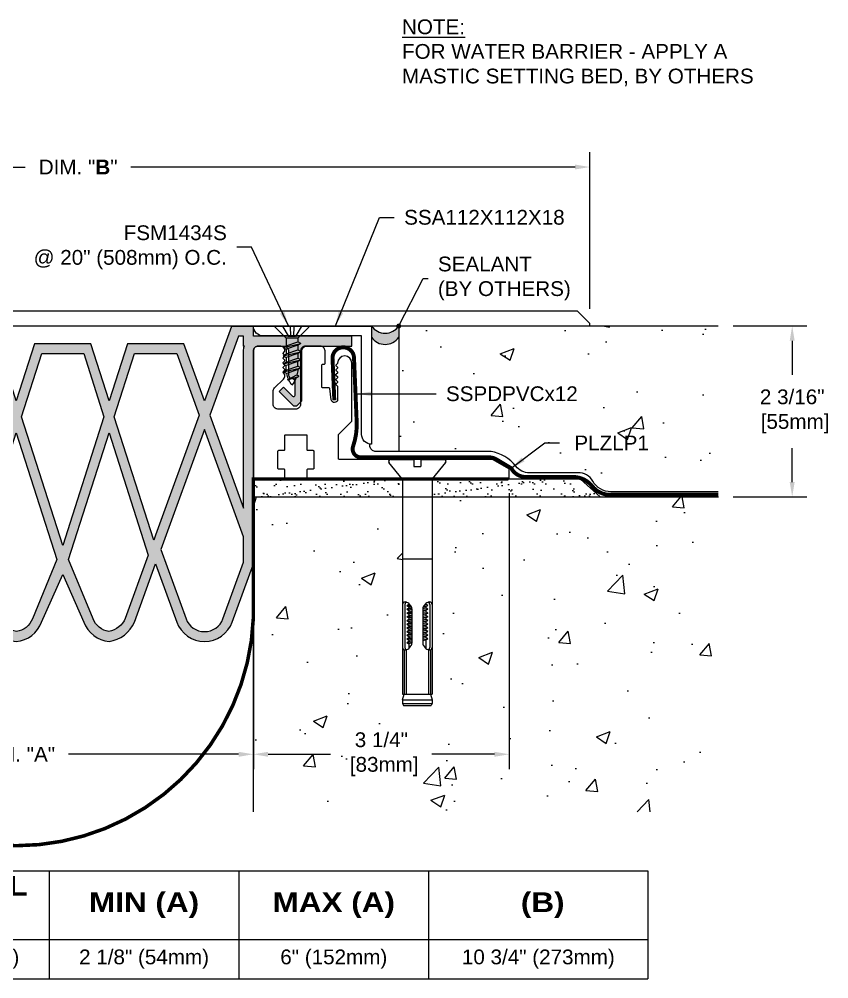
# Model space of a CAD drawing. Header units: inches. Extents: x -1.1 to 43.2, y -8.3 to 4.1.
# Drawn here: x 8.95 to 19.24, y -8.29 to 3.89 of the extents above; entities that cross this region are included whole.
import ezdxf

# ---------------------------------------------------------------- set-up
doc = ezdxf.new("R2010")
doc.units = ezdxf.units.IN
doc.header["$MEASUREMENT"] = 0
for name, color, linetype in [('Anchors', 4, 'Continuous'), ('Conditions', 1, 'Continuous'), ('Dimensions', 3, 'Continuous'), ('Fillers', 2, 'Continuous'), ('Metals', 7, 'Continuous'), ('Seal', 5, 'Continuous'), ('Text', 2, 'Continuous')]:
    doc.layers.add(name, color=color, linetype=linetype)
doc.styles.add('ARIAL', font='arial.ttf')
doc.styles.add('Arial Bold', font='')
doc.styles.get('Arial Bold').set_extended_font_data('Arial Black')
doc.dimstyles.new('ARIAL', dxfattribs={"dimtxt": 0.1875, "dimasz": 0.1875, "dimexe": 0.1875, "dimexo": 0.1875, "dimgap": 0.1875, "dimtad": 0, "dimtih": 1, "dimtoh": 1, "dimdec": 4, "dimzin": 0, "dimdsep": 46, "dimlunit": 4, "dimtxsty": 'ARIAL', "dimcen": 0.1875, "dimadec": 0, "dimazin": 0, "dimtfac": 1, "dimtdec": 4, "dimtofl": 0, "dimtmove": 0, "dimatfit": 3, "dimfxl": 0, "dimfrac": 2, "dimtolj": 1, "dimtzin": 0, "dimarcsym": 0})
pattern_1 = [(37.5, (-22.60436, -6.20877), (-0.00629934, 0.1926824), [0, -0.152, 0, -0.17, 0, -0.1625]), (7.5, (-22.60436, -6.20877), (0.1769777, 0.2822146), [0, -0.082, 0, -0.137, 0, -0.0525]), (327.5, (-22.72736, -6.20877), (0.3114142, 0.0005659), [0, -0.05, 0, -0.18, 0, -0.235]), (317.5, (-22.72736, -6.20877), (0.3006127, 0.0877676), [0, -0.025, 0, -0.118, 0, -0.135])]

# ---------------------------------------------------------------- blocks, each defined once
blk = doc.blocks.new('PLZLP1')
blk.add_lwpolyline([(1.247, 0.73, 0.198912), (1.25, 0.737), (1.25, 1.473, 1), (1.07, 1.473, -0.198912), (1.067, 1.466), (1.051, 1.45, 0.414214), (1.051, 1.436), (1.067, 1.42, -0.198912), (1.07, 1.413, -0.198912), (1.067, 1.406), (1.051, 1.39, 0.414214), (1.051, 1.376), (1.067, 1.36, -0.198912), (1.07, 1.353, -0.198912), (1.067, 1.346), (1.051, 1.33, 0.414214), (1.051, 1.316), (1.067, 1.3, -0.198912), (1.07, 1.293, -0.198912), (1.067, 1.286), (1.051, 1.27, 0.414214), (1.051, 1.256), (1.067, 1.24, -0.198912), (1.07, 1.233, -0.198912), (1.067, 1.226), (1.051, 1.21, 0.414214), (1.051, 1.196), (1.067, 1.18, -0.198912), (1.07, 1.173), (1.07, 1.01, -0.93609), (0.99, 1.005), (0.971, 1.149, 0.376062), (0.961, 1.158), (0.88, 1.158, -0.414214), (0.87, 1.168), (0.87, 1.448, -0.414214), (0.88, 1.458), (0.9, 1.458, 0.414214), (0.91, 1.468), (0.91, 1.626, 0.414214), (0.847, 1.688), (0.662, 1.688, 0.414214), (0.6, 1.626), (0.6, 0.951, -0.414214), (0.537, 0.888), (0.312, 0.888, -0.414214), (0.25, 0.951), (0.25, 1.112, -0.198912), (0.268, 1.156), (0.382, 1.27, 0.198912), (0.4, 1.314), (0.4, 1.326, 0.198912), (0.397, 1.333), (0.381, 1.348, -0.414214), (0.381, 1.363), (0.397, 1.378, 0.198912), (0.4, 1.386, 0.198912), (0.397, 1.393), (0.381, 1.408, -0.414214), (0.381, 1.423), (0.397, 1.438, 0.198912), (0.4, 1.446, 0.198912), (0.397, 1.453), (0.381, 1.468, -0.414214), (0.381, 1.483), (0.397, 1.498, 0.198912), (0.4, 1.506, 0.198912), (0.397, 1.513), (0.381, 1.528, -0.414214), (0.381, 1.543), (0.397, 1.558, 0.198912), (0.4, 1.566, 0.198912), (0.397, 1.573), (0.381, 1.588, -0.414214), (0.381, 1.603), (0.397, 1.618, 0.198912), (0.4, 1.626, 0.414214), (0.337, 1.688), (0.062, 1.688, 0.414214), (0, 1.626), (0, 0.01, 0.414214), (0.01, 0), (0.39, 0, 0.414214), (0.4, 0.01), (0.4, 0.115, 0.414214), (0.39, 0.125), (0.322, 0.125, -0.414214), (0.312, 0.135), (0.312, 0.355, -0.414214), (0.322, 0.365), (0.39, 0.365, 0.414214), (0.4, 0.375), (0.4, 0.553, -0.414214), (0.41, 0.563), (0.67, 0.563, -0.414214), (0.68, 0.553), (0.68, 0.375, 0.414214), (0.69, 0.365), (0.757, 0.365, -0.414214), (0.767, 0.355), (0.767, 0.135, -0.414214), (0.757, 0.125), (0.69, 0.125, 0.414214), (0.68, 0.115), (0.68, 0.01, 0.414214), (0.69, 0), (3.24, 0, 0.414214), (3.25, 0.01), (3.25, 0.119, 0.267949), (3.245, 0.128), (3.036, 0.249, 0.131652), (3.031, 0.25), (1.09, 0.25, -0.414214), (1.08, 0.26), (1.08, 0.558, -0.198912), (1.083, 0.565)], format="xyb", close=True)
blk = doc.blocks.new('SSSA38278')
for p, q in [((-0.341, 0), (-0.045, 0)), ((-0.045, 0), (-0.045, -0.09)), ((0.045, 0), (0.341, 0)), ((0.045, 0), (0.045, -0.09)), ((-0.191, -0.246), (-0.36, -0.039)), ((-0.045, -0.09), (0.045, -0.09)), ((0.191, -0.246), (0.36, -0.039)), ((-0.187, -0.256), (-0.187, -2.982)), ((0.188, -0.256), (0.188, -2.982)), ((-0.187, -1.262), (0.188, -1.262)), ((-0.157, -1.843), (-0.157, -2.387)), ((-0.135, -1.857), (-0.108, -1.84)), ((-0.135, -1.857), (-0.089, -1.849)), ((-0.135, -1.857), (-0.108, -1.873)), ((-0.135, -1.904), (-0.108, -1.887)), ((-0.135, -1.904), (-0.071, -1.893)), ((-0.135, -1.904), (-0.108, -1.92)), ((-0.135, -1.951), (-0.108, -1.934)), ((-0.135, -1.951), (-0.07, -1.94)), ((-0.108, -1.83), (-0.108, -1.84)), ((-0.108, -1.84), (-0.098, -1.838)), ((-0.078, -1.867), (-0.108, -1.873)), ((-0.108, -1.873), (-0.108, -1.887)), ((-0.108, -1.887), (-0.073, -1.88)), ((-0.07, -1.912), (-0.108, -1.92)), ((-0.108, -1.92), (-0.108, -1.934)), ((-0.108, -1.934), (-0.07, -1.926)), ((-0.07, -1.896), (-0.07, -2.334)), ((0.071, -1.895), (0.108, -1.887)), ((0.071, -1.896), (0.071, -2.334)), ((0.071, -1.915), (0.135, -1.904)), ((0.071, -1.915), (0.135, -1.904)), ((0.108, -1.92), (0.071, -1.928)), ((0.071, -1.942), (0.108, -1.934)), ((0.108, -1.873), (0.072, -1.881)), ((0.078, -1.867), (0.135, -1.857)), ((0.093, -1.844), (0.108, -1.84)), ((0.108, -1.83), (0.108, -1.84)), ((0.135, -1.857), (0.108, -1.84)), ((0.135, -1.857), (0.108, -1.873)), ((0.108, -1.873), (0.108, -1.887)), ((0.135, -1.904), (0.108, -1.887)), ((0.135, -1.904), (0.108, -1.92)), ((0.108, -1.92), (0.108, -1.934)), ((0.135, -1.951), (0.108, -1.934)), ((0.158, -1.843), (0.158, -2.387)), ((-0.135, -1.951), (-0.108, -1.967)), ((-0.135, -1.998), (-0.108, -1.981)), ((-0.135, -1.998), (-0.07, -1.986)), ((-0.135, -1.998), (-0.108, -2.014)), ((-0.135, -2.044), (-0.108, -2.028)), ((-0.135, -2.044), (-0.07, -2.033)), ((-0.135, -2.044), (-0.108, -2.061)), ((-0.07, -1.959), (-0.108, -1.967)), ((-0.108, -1.967), (-0.108, -1.981)), ((-0.108, -1.981), (-0.07, -1.973)), ((-0.07, -2.006), (-0.108, -2.014)), ((-0.108, -2.014), (-0.108, -2.028)), ((-0.108, -2.028), (-0.07, -2.02)), ((-0.07, -2.053), (-0.108, -2.061)), ((-0.108, -2.061), (-0.108, -2.075)), ((-0.108, -2.075), (-0.07, -2.067)), ((0.071, -1.962), (0.135, -1.951)), ((0.108, -1.967), (0.071, -1.975)), ((0.071, -1.989), (0.108, -1.981)), ((0.071, -2.009), (0.135, -1.998)), ((0.108, -2.014), (0.071, -2.022)), ((0.071, -2.036), (0.108, -2.028)), ((0.071, -2.056), (0.135, -2.044)), ((0.108, -2.061), (0.071, -2.069)), ((0.135, -1.951), (0.108, -1.967)), ((0.108, -1.967), (0.108, -1.981)), ((0.135, -1.998), (0.108, -1.981)), ((0.135, -1.998), (0.108, -2.014)), ((0.108, -2.014), (0.108, -2.028)), ((0.135, -2.044), (0.108, -2.028)), ((0.135, -2.044), (0.108, -2.061)), ((0.108, -2.061), (0.108, -2.075)), ((-0.135, -2.091), (-0.108, -2.075)), ((-0.135, -2.091), (-0.07, -2.08)), ((-0.135, -2.091), (-0.108, -2.108)), ((-0.135, -2.138), (-0.108, -2.122)), ((-0.135, -2.138), (-0.07, -2.127)), ((-0.135, -2.138), (-0.108, -2.155)), ((-0.135, -2.185), (-0.108, -2.169)), ((-0.135, -2.185), (-0.07, -2.174)), ((-0.135, -2.185), (-0.108, -2.202)), ((-0.07, -2.1), (-0.108, -2.108)), ((-0.108, -2.108), (-0.108, -2.122)), ((-0.108, -2.122), (-0.07, -2.114)), ((-0.07, -2.147), (-0.108, -2.155)), ((-0.108, -2.155), (-0.108, -2.169)), ((-0.108, -2.169), (-0.07, -2.16)), ((0.071, -2.083), (0.108, -2.075)), ((0.071, -2.103), (0.135, -2.091)), ((0.108, -2.108), (0.071, -2.116)), ((0.071, -2.13), (0.108, -2.122)), ((0.071, -2.149), (0.135, -2.138)), ((0.108, -2.155), (0.071, -2.163)), ((0.071, -2.177), (0.108, -2.169)), ((0.071, -2.196), (0.135, -2.185)), ((0.135, -2.091), (0.108, -2.075)), ((0.135, -2.091), (0.108, -2.108)), ((0.108, -2.108), (0.108, -2.122)), ((0.135, -2.138), (0.108, -2.122)), ((0.135, -2.138), (0.108, -2.155)), ((0.108, -2.155), (0.108, -2.169)), ((0.135, -2.185), (0.108, -2.169)), ((0.135, -2.185), (0.108, -2.202)), ((-0.135, -2.232), (-0.108, -2.215)), ((-0.135, -2.232), (-0.07, -2.221)), ((-0.135, -2.232), (-0.108, -2.248)), ((-0.135, -2.279), (-0.108, -2.262)), ((-0.135, -2.279), (-0.07, -2.268)), ((-0.135, -2.279), (-0.108, -2.295)), ((-0.135, -2.326), (-0.108, -2.309)), ((-0.135, -2.326), (-0.07, -2.315)), ((-0.07, -2.193), (-0.108, -2.202)), ((-0.108, -2.202), (-0.108, -2.215)), ((-0.108, -2.215), (-0.07, -2.207)), ((-0.07, -2.24), (-0.108, -2.248)), ((-0.108, -2.248), (-0.108, -2.262)), ((-0.108, -2.262), (-0.07, -2.254)), ((-0.07, -2.287), (-0.108, -2.295)), ((-0.108, -2.295), (-0.108, -2.309)), ((-0.108, -2.309), (-0.07, -2.301)), ((0.108, -2.202), (0.071, -2.21)), ((0.071, -2.224), (0.108, -2.215)), ((0.071, -2.243), (0.135, -2.232)), ((0.108, -2.248), (0.071, -2.257)), ((0.071, -2.27), (0.108, -2.262)), ((0.071, -2.29), (0.135, -2.279)), ((0.108, -2.295), (0.071, -2.303)), ((0.108, -2.202), (0.108, -2.215)), ((0.135, -2.232), (0.108, -2.215)), ((0.135, -2.232), (0.108, -2.248)), ((0.108, -2.248), (0.108, -2.262)), ((0.135, -2.279), (0.108, -2.262)), ((0.135, -2.279), (0.108, -2.295)), ((0.108, -2.295), (0.108, -2.401)), ((-0.166, -2.42), (-0.166, -2.982)), ((-0.143, -2.42), (-0.143, -2.982)), ((-0.135, -2.326), (-0.108, -2.342)), ((-0.07, -2.334), (-0.108, -2.342)), ((-0.108, -2.342), (-0.108, -2.401)), ((0.143, -2.42), (0.143, -2.982)), ((0.166, -2.42), (0.166, -2.982)), ((-0.187, -3.053), (-0.168, -2.982)), ((-0.187, -2.982), (0.188, -2.982)), ((0.168, -2.982), (0.188, -3.053)), ((-0.187, -3.053), (0.188, -3.053)), ((-0.187, -3.053), (-0.187, -3.099)), ((-0.187, -3.099), (0.188, -3.099)), ((-0.187, -3.099), (-0.174, -3.123)), ((-0.174, -3.123), (0.174, -3.123)), ((0.188, -3.099), (0.174, -3.123)), ((0.188, -3.053), (0.188, -3.099))]:
    blk.add_line(p, q)
for centre, radius, start, end in [((-0.341, -0.024), 0.0239, 90, 219.032), ((0.341, -0.024), 0.0239, 320.968, 90), ((-0.202, -0.256), 0.015, 0, 39.1666), ((0.203, -0.256), 0.015, 140.8334, 180), ((-0.159, -1.839), 0.0276, 135, 168.9394), ((-0.159, -1.839), 0.0276, 101.0606, 135), ((-0.155, -1.863), 0.0524, 76.6123, 101.0606), ((-0.129, -1.839), 0.0276, 135, 168.9394), ((-0.129, -1.839), 0.0276, 110.9085, 135), ((-0.161, -1.888), 0.0783, 59.3028, 76.6123), ((-0.179, -1.919), 0.114, 45, 59.3028), ((0.179, -1.919), 0.114, 120.6972, 135), ((0.161, -1.888), 0.0783, 103.3877, 120.6972), ((0.129, -1.839), 0.0276, 45, 69.0915), ((0.155, -1.863), 0.0524, 78.9394, 103.3877), ((0.129, -1.839), 0.0276, 11.0606, 45), ((0.159, -1.839), 0.0276, 45, 78.9394), ((0.159, -1.839), 0.0276, 11.0606, 45), ((-0.135, -1.843), 0.0524, 168.9394, 180), ((-0.105, -1.843), 0.0524, 168.9394, 180), ((-0.179, -1.919), 0.114, 30.6972, 45), ((-0.148, -1.901), 0.0783, 13.3877, 30.6972), ((-0.123, -1.895), 0.0524, 358.2993, 13.3877), ((0.123, -1.895), 0.0524, 166.6123, 181.7007), ((0.148, -1.901), 0.0783, 149.3028, 166.6123), ((0.179, -1.919), 0.114, 135, 149.3028), ((0.105, -1.843), 0.0524, 360, 11.0606), ((0.135, -1.843), 0.0524, 0, 11.0606), ((-0.135, -2.387), 0.0524, 180, 191.0606), ((-0.159, -2.392), 0.0276, 191.0606, 225), ((-0.159, -2.392), 0.0276, 225, 258.9394), ((-0.155, -2.367), 0.0524, 258.9394, 283.3877), ((-0.105, -2.387), 0.0524, 180, 191.0606), ((-0.129, -2.392), 0.0276, 191.0606, 225), ((-0.129, -2.392), 0.0276, 225, 249.0915), ((-0.161, -2.342), 0.0783, 283.3877, 300.6972), ((-0.179, -2.311), 0.114, 300.6972, 315), ((-0.179, -2.311), 0.114, 315, 329.3028), ((-0.148, -2.329), 0.0783, 329.3028, 346.6123), ((-0.123, -2.335), 0.0524, 346.6123, 1.7007), ((0.123, -2.335), 0.0524, 178.2993, 193.3877), ((0.148, -2.329), 0.0783, 193.3877, 210.6972), ((0.179, -2.311), 0.114, 210.6972, 225), ((0.179, -2.311), 0.114, 225, 239.3028), ((0.161, -2.342), 0.0783, 239.3028, 256.6123), ((0.129, -2.392), 0.0276, 290.9085, 315), ((0.155, -2.367), 0.0524, 256.6123, 281.0606), ((0.129, -2.392), 0.0276, 315, 348.9394), ((0.105, -2.387), 0.0524, 348.9394, 0), ((0.159, -2.392), 0.0276, 281.0606, 315), ((0.159, -2.392), 0.0276, 315, 348.9394), ((0.135, -2.387), 0.0524, 348.9394, 360)]:
    blk.add_arc(centre, radius, start, end)
blk = doc.blocks.new('*D4')
at = {"layer": 'Defpoints', "color": 0}
for p in [(15.178, -1.933), (11.928, -3.99), (11.928, -5.437)]:
    blk.add_point(p, dxfattribs=at)
at = {"layer": 'Dimensions', "color": 0, "lineweight": -2}
for p, q in [((15.178, -2.121), (15.178, -5.625)), ((11.928, -4.178), (11.928, -5.625)), ((12.115, -5.437), (12.909, -5.437)), ((14.99, -5.437), (14.196, -5.437))]:
    blk.add_line(p, q, dxfattribs=at)
at = {"layer": 'Dimensions', "color": 0}
for points in [[(12.115, -5.406), (12.115, -5.469), (11.928, -5.437)], [(14.99, -5.406), (14.99, -5.469), (15.178, -5.437)]]:
    blk.add_solid(points, dxfattribs=at)
at = {"layer": 'Dimensions', "color": 0, "insert": (13.553, -5.437), "char_height": 0.1875, "attachment_point": 5, "style": 'ARIAL'}
blk.add_mtext('\\A1;3 1/4"\\P [83mm]', dxfattribs=at)
blk = doc.blocks.new('*D3')
at = {"layer": 'Defpoints', "color": 0}
for p in [(17.833, 0), (18.772, 0), (17.834, -2.168)]:
    blk.add_point(p, dxfattribs=at)
at = {"layer": 'Dimensions', "color": 0, "lineweight": -2}
for p, q in [((18.02, 0), (18.959, 0)), ((18.772, -0.187), (18.772, -0.619)), ((18.772, -1.981), (18.772, -1.549)), ((18.021, -2.168), (18.959, -2.168))]:
    blk.add_line(p, q, dxfattribs=at)
at = {"layer": 'Dimensions', "color": 0}
for points in [[(18.74, -0.187), (18.803, -0.187), (18.772, 0)], [(18.74, -1.981), (18.803, -1.981), (18.772, -2.168)]]:
    blk.add_solid(points, dxfattribs=at)
at = {"layer": 'Dimensions', "color": 0, "insert": (18.772, -1.084), "char_height": 0.1875, "attachment_point": 5, "style": 'ARIAL'}
blk.add_mtext('\\A1;2 3/16"\\P [55mm]', dxfattribs=at)
blk = doc.blocks.new('*D6')
at = {"layer": 'Defpoints', "color": 0}
for p in [(5.905, -2.168), (11.928, -2.168), (5.905, -5.437)]:
    blk.add_point(p, dxfattribs=at)
at = {"layer": 'Dimensions', "color": 0, "lineweight": -2}
for p, q in [((5.905, -2.356), (5.905, -5.625)), ((11.928, -2.356), (11.928, -5.625)), ((6.093, -5.437), (8.251, -5.437)), ((11.74, -5.437), (9.58, -5.437))]:
    blk.add_line(p, q, dxfattribs=at)
at = {"layer": 'Dimensions', "color": 0}
for points in [[(6.093, -5.406), (6.093, -5.469), (5.905, -5.437)], [(11.74, -5.406), (11.74, -5.469), (11.928, -5.437)]]:
    blk.add_solid(points, dxfattribs=at)
at = {"layer": 'Dimensions', "color": 0, "insert": (8.916, -5.437), "char_height": 0.1875, "attachment_point": 5, "style": 'ARIAL'}
blk.add_mtext('\\A1;DIM. "A"', dxfattribs=at)
blk = doc.blocks.new('SSA112X112X18')
blk.add_lwpolyline([(0, 0), (-1.5, 0), (-1.5, -1.5, 0.414214), (-1.375, -1.375), (-1.375, -0.125), (-0.125, -0.125, 0.414214)], format="xyb", close=True)
blk = doc.blocks.new('FSM1434S')
for p, q in [((0.202, 0), (-0.202, 0)), ((-0.122, 0), (-0.046, -0.132)), ((-0.024, 0), (-0.019, -0.132)), ((0.024, 0), (0.019, -0.132)), ((0.122, 0), (0.046, -0.132)), ((-0.209, -0.016), (-0.075, -0.154)), ((0.209, -0.016), (0.075, -0.154)), ((-0.112, -0.221), (-0.075, -0.2)), ((0.113, -0.273), (-0.112, -0.221)), ((-0.112, -0.221), (-0.075, -0.243)), ((-0.075, -0.154), (0.075, -0.154)), ((-0.075, -0.154), (-0.075, -0.2)), ((0.075, -0.251), (-0.075, -0.2)), ((-0.075, -0.243), (-0.075, -0.246)), ((-0.075, -0.243), (-0.075, -0.303)), ((-0.075, -0.243), (0.075, -0.295)), ((-0.046, -0.132), (0.046, -0.132)), ((0.075, -0.154), (0.075, -0.251)), ((-0.112, -0.325), (-0.075, -0.303)), ((0.113, -0.376), (-0.112, -0.325)), ((-0.112, -0.325), (-0.075, -0.346)), ((0.075, -0.354), (-0.075, -0.303)), ((-0.075, -0.346), (0.075, -0.398)), ((-0.075, -0.346), (-0.075, -0.406)), ((0.113, -0.273), (0.075, -0.251)), ((0.113, -0.273), (0.075, -0.295)), ((0.075, -0.295), (0.075, -0.298)), ((0.075, -0.295), (0.075, -0.354)), ((0.113, -0.376), (0.075, -0.354)), ((-0.112, -0.428), (-0.075, -0.406)), ((0.113, -0.479), (-0.112, -0.428)), ((-0.112, -0.428), (-0.075, -0.449)), ((0.075, -0.458), (-0.075, -0.406)), ((-0.075, -0.509), (-0.075, -0.449)), ((-0.075, -0.449), (0.075, -0.501)), ((0.113, -0.376), (0.075, -0.398)), ((0.075, -0.398), (0.075, -0.458)), ((0.113, -0.479), (0.075, -0.458)), ((0.113, -0.479), (0.075, -0.501)), ((-0.112, -0.531), (-0.075, -0.509)), ((0.105, -0.581), (-0.112, -0.531)), ((-0.112, -0.531), (-0.075, -0.553)), ((0.073, -0.56), (-0.075, -0.509)), ((-0.075, -0.553), (0.067, -0.602)), ((0.105, -0.581), (0.067, -0.602)), ((0.105, -0.581), (0.073, -0.56)), ((0.075, -0.524), (0.075, -0.501)), ((-0.089, -0.64), (-0.063, -0.619)), ((0.058, -0.681), (-0.089, -0.64)), ((-0.089, -0.64), (-0.051, -0.661)), ((0.058, -0.681), (-0.063, -0.619)), ((-0.051, -0.661), (0.058, -0.681))]:
    blk.add_line(p, q)
for centre, radius, start, end in [((-0.202, -0.01), 0.0096, 90, 224.3206), ((0.202, -0.01), 0.0096, 315.6794, 90), ((0.298, -0.526), 0.373, 184.1974, 194.4309), ((-0.298, -0.526), 0.373, 336.5004, 348.2654), ((-0.298, -0.526), 0.373, 354.6624, 0.1882), ((0.298, -0.526), 0.373, 201.2487, 216.9667), ((-0.298, -0.526), 0.373, 323.0333, 335.8104)]:
    blk.add_arc(centre, radius, start, end)
blk = doc.blocks.new('Sealant')
blk.add_hatch(color=253).paths.add_polyline_path([(0, 0, -0.522486), (-0.347, 0), (-0.347, -0.143, 0.522486), (0, -0.143)])
for centre in [(-0.174, 0.121), (-0.174, -0.022)]:
    blk.add_arc(centre, 0.211, 214.8271, 325.1729)
blk = doc.blocks.new('*T15')
at = {"layer": 'Conditions', "color": 0, "linetype": 'ByBlock', "lineweight": -2}
for p, q in [((0, 0), (15.462, 0)), ((0, 0), (0, -1.369)), ((3.035, 0), (3.035, -1.369)), ((5.446, 0), (5.446, -1.369)), ((7.856, 0), (7.856, -1.369)), ((10.266, 0), (10.266, -1.369)), ((12.676, 0), (12.676, -1.369)), ((15.462, 0), (15.462, -1.369)), ((0, -0.869), (15.462, -0.869)), ((0, -1.369), (15.462, -1.369))]:
    blk.add_line(p, q, dxfattribs=at)
at = {"layer": 'Conditions', "color": 2, "attachment_point": 5}
for s, insert, char_height, width, style in [('{\\fArial Black|b0|i0|c0|p34;NOMINAL (A)}', (6.651, -0.434), 0.25, 2.29027, 'ARIAL'), ('{\\fArial Black|b0|i0|c0|p34;MODEL}', (1.518, -0.434), 0.25, 2.91527, 'ARIAL'), ('{\\fArial Black|b0|i0|c0|p34;MOVEMENT}', (4.24, -0.434), 0.25, 2.29027, 'ARIAL'), ('{\\fArial Black|b0|i0|c0|p34;MIN (A)}', (9.061, -0.434), 0.25, 2.29027, 'ARIAL'), ('{\\fArial Black|b0|i0|c0|p34;MAX (A)}', (11.471, -0.434), 0.25, 2.29027, 'ARIAL'), (' (B)', (14.069, -0.434), 0.25, 2.66527, 'Arial Bold'), ('SSPD-600-LPP', (1.518, -1.119), 0.1875, 2.91527, 'ARIAL'), ('3 7/8" (98mm)', (4.24, -1.119), 0.1875, 2.29027, 'ARIAL'), ('3 1/2" (89mm)', (6.651, -1.119), 0.1875, 2.29027, 'ARIAL'), ('2 1/8" (54mm)', (9.061, -1.119), 0.1875, 2.29027, 'ARIAL'), ('6" (152mm)', (11.471, -1.119), 0.1875, 2.29027, 'ARIAL'), ('10 3/4" (273mm)', (14.069, -1.119), 0.1875, 2.66527, 'ARIAL')]:
    blk.add_mtext(s, dxfattribs=dict(at, insert=insert, char_height=char_height, width=width, style=style))
blk = doc.blocks.new('SSPD600')
h = blk.add_hatch(color=256)
h.paths.add_polyline_path([(3.314, 0.03), (3.082, -0.694), (2.85, 0.03), (2.134, 0.03), (1.871, -0.694), (1.528, 0.25), (1.25, 0.25), (1.25, 0.125), (0, 0.125), (0, 0), (0.571, 0, -0.414214), (0.634, -0.063), (0.634, -0.697), (0.697, -0.76), (0.742, -0.76), (0.924, -0.578), (0.868, -0.521), (0.75, -0.639, -0.668179), (0.724, -0.629), (0.724, -0.45, -0.414214), (0.764, -0.41, 0.414214), (0.804, -0.37), (0.804, -0.063, -0.414214), (0.867, 0), (1.187, 0, -0.414214), (1.25, -0.063), (1.25, -2.765), (1.519, -3.503, 0.315299), (1.871, -3.75, 0.315299), (2.223, -3.503), (2.492, -2.765), (2.761, -3.503, 0.292514), (3.082, -3.749, 0.274694), (3.403, -3.503), (3.671, -2.898), (3.94, -3.503, 0.292514), (4.261, -3.749, 0.298466), (4.582, -3.503), (4.851, -2.898), (5.12, -3.503, 0.292514), (5.441, -3.749, 0.264013), (5.762, -3.503), (6.03, -2.765), (6.299, -3.503, 0.315299), (6.651, -3.75, 0.315299), (7.004, -3.503), (7.272, -2.765), (7.272, -0.063, -0.414214), (7.335, 0), (7.655, 0, -0.414214), (7.718, -0.063), (7.718, -0.37, 0.414214), (7.758, -0.41, -0.414214), (7.798, -0.45), (7.798, -0.629, -0.668179), (7.773, -0.639), (7.655, -0.521), (7.598, -0.578), (7.78, -0.76), (7.825, -0.76), (7.888, -0.697), (7.888, -0.063, -0.414214), (7.951, 0), (8.522, 0), (8.522, 0.125), (7.272, 0.125), (7.272, 0.25), (6.995, 0.25), (6.651, -0.694), (6.388, 0.03), (5.673, 0.03), (5.441, -0.694), (5.209, 0.03), (4.493, 0.03), (4.261, -0.694), (4.029, 0.03)])
h.paths.add_polyline_path([(3.938, -0.095), (4.196, -0.898), (3.671, -2.532), (3.147, -0.898), (3.405, -0.095)], flags=16)
h.paths.add_polyline_path([(3.016, -0.898), (2.515, -2.462), (1.938, -0.876), (2.222, -0.095), (2.758, -0.095)], flags=16)
h.paths.add_polyline_path([(4.585, -0.095), (5.117, -0.095), (5.375, -0.898), (4.851, -2.532), (4.327, -0.898)], flags=16)
h.paths.add_polyline_path([(3.082, -1.103), (3.597, -2.71), (3.286, -3.458, -0.260324), (3.08, -3.623, -0.279008), (2.878, -3.461), (2.584, -2.653)], flags=16)
h.paths.add_polyline_path([(4.261, -1.103), (4.777, -2.71), (4.465, -3.461, -0.288275), (4.262, -3.623, -0.281903), (4.058, -3.461), (3.746, -2.71)], flags=16)
h.paths.add_polyline_path([(1.804, -0.876), (1.375, -2.056), (1.375, -0.063, 0.085638), (1.364, 0), (1.375, 0), (1.375, 0.125), (1.44, 0.125)], flags=16)
h.paths.add_polyline_path([(5.764, -0.095), (6.301, -0.095), (6.585, -0.876), (6.03, -2.4), (6.008, -2.462), (5.506, -0.898)], flags=16)
h.paths.add_polyline_path([(1.871, -1.059), (2.425, -2.583), (2.106, -3.461, -0.315299), (1.871, -3.625, -0.315299), (1.636, -3.461), (1.375, -2.743), (1.375, -2.422)], flags=16)
h.paths.add_polyline_path([(5.441, -1.103), (5.938, -2.653), (5.646, -3.457, -0.248103), (5.438, -3.623, -0.277706), (5.237, -3.461), (4.925, -2.71)], flags=16)
h.paths.add_polyline_path([(6.651, -1.059), (7.147, -2.422), (7.147, -2.743), (6.886, -3.461, -0.315299), (6.651, -3.625, -0.315299), (6.417, -3.461), (6.097, -2.583)], flags=16)
h.paths.add_polyline_path([(6.718, -0.876), (7.082, 0.125), (7.147, 0.125), (7.147, 0), (7.158, 0, 0.085638), (7.147, -0.063), (7.147, -2.056)], flags=16)
for points in [[(7.272, -0.063, -0.414214), (7.335, 0), (7.655, 0, -0.414214), (7.718, -0.063), (7.718, -0.37, 0.414214), (7.758, -0.41, -0.414214), (7.798, -0.45), (7.798, -0.629, -0.668179), (7.773, -0.639), (7.655, -0.521), (7.598, -0.578), (7.78, -0.76), (7.825, -0.76), (7.888, -0.697), (7.888, -0.063, -0.414214), (7.951, 0), (8.522, 0), (8.522, 0.125), (7.272, 0.125), (7.272, 0.25), (6.995, 0.25), (6.651, -0.694), (6.388, 0.03), (5.673, 0.03), (5.441, -0.694), (5.209, 0.03), (4.493, 0.03), (4.261, -0.694), (4.029, 0.03), (3.314, 0.03), (3.082, -0.694), (2.85, 0.03), (2.134, 0.03), (1.871, -0.694), (1.528, 0.25), (1.25, 0.25), (1.25, 0.125), (0, 0.125), (0, 0), (0.571, 0, -0.414214), (0.634, -0.063), (0.634, -0.697), (0.697, -0.76), (0.742, -0.76), (0.924, -0.578), (0.868, -0.521), (0.75, -0.639, -0.668179), (0.724, -0.629), (0.724, -0.45, -0.414214), (0.764, -0.41, 0.414214), (0.804, -0.37), (0.804, -0.063, -0.414214), (0.867, 0), (1.187, 0, -0.414214), (1.25, -0.063), (1.25, -2.765), (1.519, -3.503, 0.315299), (1.871, -3.75, 0.315299), (2.223, -3.503), (2.492, -2.765), (2.761, -3.503, 0.292514), (3.082, -3.749, 0.274694), (3.403, -3.503), (3.671, -2.898), (3.94, -3.503, 0.292514), (4.261, -3.749, 0.298466), (4.582, -3.503), (4.851, -2.898), (5.12, -3.503, 0.292514), (5.441, -3.749, 0.264013), (5.762, -3.503), (6.03, -2.765), (6.299, -3.503, 0.315299), (6.651, -3.75, 0.315299), (7.004, -3.503), (7.272, -2.765)], [(1.804, -0.876), (1.375, -2.056), (1.375, -0.063, 0.085638), (1.364, 0), (1.375, 0), (1.375, 0.125), (1.44, 0.125)], [(6.718, -0.876), (7.147, -2.056), (7.147, -0.063, -0.085638), (7.158, 0), (7.147, 0), (7.147, 0.125), (7.082, 0.125)], [(1.871, -1.059), (2.425, -2.583), (2.106, -3.461, -0.315299), (1.871, -3.625, -0.315299), (1.636, -3.461), (1.375, -2.743), (1.375, -2.422)], [(6.651, -1.059), (6.097, -2.583), (6.417, -3.461, 0.315299), (6.651, -3.625, 0.315299), (6.886, -3.461), (7.147, -2.743), (7.147, -2.422)], [(3.082, -1.103), (3.597, -2.71), (3.286, -3.458, -0.260324), (3.08, -3.623, -0.279008), (2.878, -3.461), (2.584, -2.653)], [(4.261, -1.103), (4.777, -2.71), (4.465, -3.461, -0.288275), (4.262, -3.623, -0.281903), (4.058, -3.461), (3.746, -2.71)], [(5.441, -1.103), (5.938, -2.653), (5.646, -3.457, -0.248103), (5.438, -3.623, -0.277706), (5.237, -3.461), (4.925, -2.71)]]:
    blk.add_lwpolyline(points, format="xyb", close=True)
for points in [[(2.222, -0.095), (2.758, -0.095), (3.016, -0.898), (2.515, -2.462), (1.938, -0.876)], [(3.147, -0.898), (3.405, -0.095), (3.938, -0.095), (4.196, -0.898), (3.671, -2.532)], [(4.327, -0.898), (4.585, -0.095), (5.117, -0.095), (5.375, -0.898), (4.851, -2.532)], [(5.506, -0.898), (5.764, -0.095), (6.301, -0.095), (6.585, -0.876), (6.03, -2.4), (6.008, -2.462)]]:
    blk.add_lwpolyline(points, close=True)
blk = doc.blocks.new('*D23')
at = {"layer": 'Defpoints', "color": 0}
for p in [(16.201, 2.018), (3.203, 0.031), (16.201, 0.031)]:
    blk.add_point(p, dxfattribs=at)
at = {"layer": 'Dimensions', "color": 0, "lineweight": -2}
for p, q in [((3.203, 0.219), (3.203, 2.205)), ((16.201, 0.219), (16.201, 2.205)), ((3.391, 2.018), (9.03, 2.018)), ((16.013, 2.018), (10.373, 2.018))]:
    blk.add_line(p, q, dxfattribs=at)
at = {"layer": 'Dimensions', "color": 0}
for points in [[(3.391, 2.049), (3.391, 1.987), (3.203, 2.018)], [(16.013, 2.049), (16.013, 1.987), (16.201, 2.018)]]:
    blk.add_solid(points, dxfattribs=at)
at = {"layer": 'Dimensions', "color": 0, "insert": (9.702, 2.018), "char_height": 0.1875, "attachment_point": 5, "style": 'ARIAL'}
blk.add_mtext('\\A1;DIM. "{\\fArial|b1|i0|c0|p34;B}"', dxfattribs=at)

msp = doc.modelspace()

# ---------------------------------------------------------------- hatches: boundary and pattern name
at = {"layer": 'Conditions'}
h = msp.add_hatch(dxfattribs=at)
h.set_pattern_fill('AR-CONC', color=256, scale=0.25, style=0)
h.set_pattern_definition([(50, (-56.4926, -5.988), (1.79315, -0.15688), [0.1875, -2.0625]), (355, (-56.4926, -5.988), (-0.34688, 1.88048), [0.15, -1.65]), (100.4514, (-56.3432, -6.0011), (1.446273, 1.7236), [0.15935, -1.752855]), (46.1842, (-56.4926, -5.488), (2.6681, -0.4138), [0.28125, -3.09375]), (96.6356, (-56.2702, -5.5225), (2.33666, 2.435295), [0.23903, -2.62928]), (351.184, (-56.4926, -5.488), (2.33665, 2.4353), [0.225, -2.475]), (21, (-56.2426, -5.613), (1.492268, -1.006547), [0.1875, -2.0625]), (326, (-56.2426, -5.613), (0.60829, 1.812875), [0.15, -1.65]), (71.4514, (-56.1182, -5.697), (2.100557, 0.806326), [0.15935, -1.752855]), (37.5, (-56.4926, -5.98804), (0.0303996, 0.8322346), [0, -1.63, 0, -1.675, 0, -1.65625]), (7.5, (-56.4926, -5.988), (0.657674, 0.986029), [0, -0.955, 0, -1.5925, 0, -0.63125]), (327.5, (-57.0501, -5.98804), (1.334556, -0.056387), [0, -0.625, 0, -1.95, 0, -2.5875]), (317.5, (-57.3001, -5.988), (1.457965, 0.250262), [0, -0.8125, 0, -1.295, 0, -1.8375])])
h.paths.add_polyline_path([(17.83277, 0), (13.77473, 0), (13.77473, -1.5931), (14.94626, -1.59364, -0.18325064), (15.2613, -1.7799, 0.22793311), (15.43627, -1.86404), (16.04979, -1.86404, -0.28037285), (16.23806, -1.97031, 0.2715506), (16.46841, -2.10537), (17.83277, -2.10537)])
h = msp.add_hatch(dxfattribs=at)
h.set_pattern_fill('AR-SAND', color=256, scale=0.1, style=0)
h.set_pattern_definition(pattern_1)
h.paths.add_polyline_path([(13.82268, -2.16812), (13.82268, -1.94877, 0.09676873), (13.82158, -1.94312), (11.92759, -1.94312), (11.92759, -2.16812)])
h = msp.add_hatch(dxfattribs=at)
h.set_pattern_fill('AR-SAND', color=256, scale=0.1, style=0)
h.set_pattern_definition(pattern_1)
h.paths.add_polyline_path([(16.33384, -2.16812), (16.08384, -1.94312), (14.19878, -1.94312, 0.09676873), (14.19768, -1.94877), (14.19768, -2.16812)])
h = msp.add_hatch(dxfattribs=at)
h.set_pattern_fill('AR-CONC', color=256, scale=0.25, style=0)
h.set_pattern_definition([(50, (-22.6044, -6.2088), (1.79315, -0.15688), [0.1875, -2.0625]), (355, (-22.6044, -6.2088), (-0.34688, 1.88048), [0.15, -1.65]), (100.4514, (-22.455, -6.2218), (1.44627, 1.7236), [0.15935, -1.752855]), (46.184, (-22.6044, -5.7088), (2.6681, -0.4138), [0.28125, -3.09375]), (96.6356, (-22.382, -5.7433), (2.33666, 2.4353), [0.23903, -2.62928]), (351.184, (-22.6044, -5.7088), (2.33665, 2.4353), [0.225, -2.475]), (21, (-22.3544, -5.8338), (1.49227, -1.006547), [0.1875, -2.0625]), (326, (-22.3544, -5.8338), (0.60829, 1.812875), [0.15, -1.65]), (71.4514, (-22.23, -5.9177), (2.10056, 0.806326), [0.15935, -1.752855]), (37.5, (-22.60436, -6.2088), (0.0304, 0.832235), [0, -1.63, 0, -1.675, 0, -1.65625]), (7.5, (-22.6044, -6.2088), (0.657674, 0.98603), [0, -0.955, 0, -1.5925, 0, -0.63125]), (327.5, (-23.16186, -6.2088), (1.334556, -0.056387), [0, -0.625, 0, -1.95, 0, -2.5875]), (317.5, (-23.4119, -6.2088), (1.457965, 0.250262), [0, -0.8125, 0, -1.295, 0, -1.8375])])
h.paths.add_polyline_path([(14.19768, -2.16812), (14.19768, -4.67514), (14.17837, -4.67514), (14.19768, -4.74602), (14.19768, -4.79252), (14.18426, -4.81577), (13.8361, -4.81577), (13.82268, -4.79252), (13.82268, -4.74602), (13.84199, -4.67514), (13.82268, -4.67514), (13.82268, -2.16812), (11.92759, -2.16812), (11.92759, -6.16812), (17.83384, -6.16812), (17.83384, -2.16812)])
h.paths.add_polyline_path([(13.15895, -5.18296), (13.94623, -5.18296), (13.94623, -5.69195), (13.15895, -5.69195)], flags=24)

# ---------------------------------------------------------------- linework, layer by layer
msp.add_lwpolyline([(3.20307, 0), (16.20057, 0), (16.20057, 0.03125), (16.04432, 0.1875), (3.35932, 0.1875), (3.20307, 0.03125)], close=True)
for q in [(17.83277, 0), (13.77473, -1.5931)]:
    msp.add_line((13.77473, 0), q, dxfattribs=at)
msp.add_lwpolyline([(17.83277, -2.10537), (16.46841, -2.10537, -0.2715506), (16.23806, -1.97031, 0.28037285), (16.04979, -1.86404), (15.43627, -1.86404, -0.22793311), (15.2613, -1.7799, 0.18325064), (14.94626, -1.59364), (13.46968, -1.59296, -0.37837537), (13.4047, -1.5, -1.39892814)], format="xyb", dxfattribs=at)
msp.add_lwpolyline([(11.92759, -2.16812), (16.33384, -2.16812), (16.08384, -1.94312), (11.92759, -1.94312)], close=True, dxfattribs=at)
msp.add_lwpolyline([(11.92759, -6.16812), (11.92759, -2.16812), (17.83384, -2.16812)], dxfattribs=at)
at = {"layer": 'Fillers', "const_width": 0.05}
msp.add_lwpolyline([(17.83384, -2.14312), (16.45804, -2.14312, -0.22721568), (16.23322, -2.0354, 0.24352538), (15.96469, -1.91678), (15.38888, -1.91682, -0.27457893), (15.20376, -1.80688), (15.01681, -1.69512, 0.16068664), (14.89401, -1.66764), (13.29431, -1.66764, -0.51560743), (13.19428, -1.52713, 0.09501007), (13.23974, -1.2135), (13.2056, -0.4015, 0.97494435), (12.93278, -0.40605), (12.95552, -0.9424)], format="xyb", dxfattribs=at)
at = {"layer": 'Fillers'}
msp.add_lwpolyline([(2.66518, -1.94312, 0.045, 0.045, 0), (5.90518, -1.94312, 0.045, 0.045, 0), (5.90518, -2.88415, 0.045, 0.045, 0), (5.90518, -3.7019, 0.045, 0.045, 0.96174331), (11.92768, -3.7019, 0.045, 0.045, 0), (11.92759, -2.88415, 0.045, 0.045, 0), (11.92759, -1.94312, 0.045, 0.045, 0), (15.16759, -1.94312, 0, 0, 0)], format="xyseb", dxfattribs=at)

# ---------------------------------------------------------------- block references
msp.add_blockref('*T15', (1.4779, -6.91892))
at = {"layer": 'Anchors', "xscale": -1}
msp.add_blockref('FSM1434S', (12.41788, -0.00124), dxfattribs=at)
at = {"layer": 'Anchors'}
msp.add_blockref('SSSA38278', (14.01018, -1.69312), dxfattribs=at)
at = {"layer": 'Conditions', "color": 1}
msp.add_blockref('Sealant', (13.77465, -0.00124), dxfattribs=at)
at = {"layer": 'Metals', "xscale": -1}
msp.add_blockref('SSA112X112X18', (11.92759, -0.00124), dxfattribs=at)
at = {"layer": 'Metals'}
msp.add_blockref('PLZLP1', (11.92759, -1.94312), dxfattribs=at)
at = {"layer": 'Seal'}
msp.add_blockref('SSPD600', (4.65509, -0.25512), dxfattribs=at)

# ---------------------------------------------------------------- texts
at = {"layer": 'Text', "char_height": 0.1875, "style": 'ARIAL'}
for s, insert, width, attachment_point in [('{\\LNOTE:}\\PFOR WATER BARRIER - APPLY A MASTIC SETTING BED, BY OTHERS', (13.81554, 3.89193), 4.580632, 1), ('\\A1;PLZLP1', (16.00494, -1.48452), 1.5723882, 4)]:
    msp.add_mtext(s, dxfattribs=dict(at, insert=insert, width=width, attachment_point=attachment_point))
for s, insert, attachment_point in [('SSA112X112X18', (13.84267, 1.37862), 4), ('FSM1434S\\P@ 20" (508mm) O.C.', (11.59048, 0.99927), 6), ('SEALANT\\P(BY OTHERS)', (14.27148, 0.60241), 4), ('SSPDPVCx12', (14.37402, -0.86143), 4)]:
    msp.add_mtext(s, dxfattribs=dict(at, insert=insert, attachment_point=attachment_point))

# ---------------------------------------------------------------- dimensions: what is measured, and where the dimension line sits
at = {"layer": 'Dimensions'}
dim = msp.add_linear_dim(base=(16.20057, 2.01793), p1=(3.20307, 0.03125), p2=(16.20057, 0.03125), text='DIM. "{\\fArial|b1|i0|c0|p34;B}"', dimstyle='ARIAL', override={"dimpost": '\\X'}, dxfattribs=at)
dim.commit()
dim.dimension.update_dxf_attribs({"geometry": '*D23', "text_midpoint": (9.70182, 2.01793)})
dim = msp.add_linear_dim(base=(18.77167, 0), p1=(17.83384, -2.16812), p2=(17.83277, 0), angle=90, dimstyle='ARIAL', override={"dimpost": '\\X'}, dxfattribs=at)
dim.commit()
dim.dimension.update_dxf_attribs({"geometry": '*D3', "text_midpoint": (18.77167, -1.08406), "dimtype": 160})
dim = msp.add_linear_dim(base=(11.92759, -5.43746), p1=(15.17759, -1.93312), p2=(11.92759, -3.99029), dimstyle='ARIAL', override={"dimpost": '\\X'}, dxfattribs=at)
dim.commit()
dim.dimension.update_dxf_attribs({"geometry": '*D4', "text_midpoint": (13.55259, -5.43746), "dimtype": 160})
dim = msp.add_linear_dim(base=(5.90518, -5.43746), p1=(11.92759, -2.16812), p2=(5.90518, -2.16812), text='DIM. "A"', dimstyle='ARIAL', override={"dimpost": '\\X'}, dxfattribs=at)
dim.commit()
dim.dimension.update_dxf_attribs({"geometry": '*D6', "text_midpoint": (8.91567, -5.43746), "dimtype": 160})

# ---------------------------------------------------------------- leaders
at = {"layer": 'Text', "annotation_type": 0, "has_hookline": 1}
for points, override, hookline_direction, text_width in [([(12.96884, 0), (13.53017, 1.37862), (13.71767, 1.37862)], {"dimgap": 0.125, "dimtad": 0}, 0, 2.01569), ([(12.37281, 0), (11.90298, 0.99927), (11.71548, 0.99927)], {"dimgap": 0.125, "dimtad": 0}, 1, 2.41793), ([(13.77473, 0), (14.08398, 0.60241), (14.14648, 0.60241)], {"dimasz": 0.0625, "dimgap": 0.125, "dimtad": 0, "dimldrblk": 'Dot'}, 0, 1.66282), ([(13.25137, -0.86143), (14.24902, -0.86143)], {"dimgap": 0.125, "dimtad": 0}, 0, 1.64862), ([(15.20376, -1.80688), (15.62994, -1.48452), (15.81744, -1.48452)], {"dimgap": 0.1875, "dimtad": 0}, 0, 0.87815)]:
    msp.add_leader(points, dimstyle='ARIAL', override=override, dxfattribs=dict(at, hookline_direction=hookline_direction, text_width=text_width))

doc.saveas('drawing.dxf')
